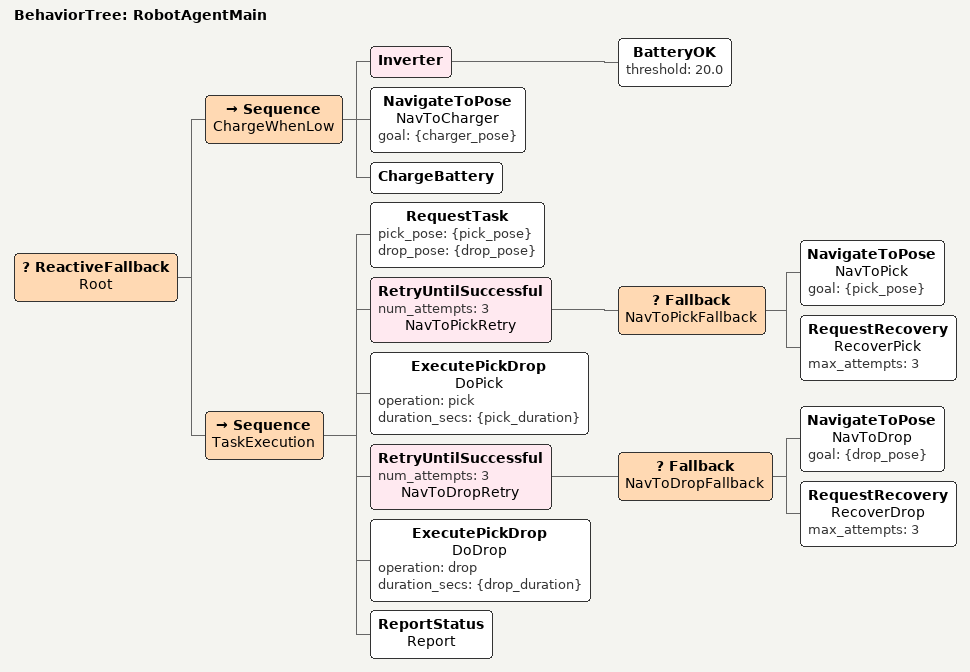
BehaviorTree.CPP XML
<?xml version="1.0"?>
<root main_tree_to_execute="RobotAgentMain">
  <BehaviorTree ID="RobotAgentMain">

    <ReactiveFallback name="Root">

      <!-- Priority 0: charge when battery is low -->
      <Sequence name="ChargeWhenLow">
        <Inverter>
          <BatteryOK threshold="20.0"/>
        </Inverter>
        <!-- Navigate to assigned charger dock for this robot -->
        <NavigateToPose name="NavToCharger" goal="{charger_pose}"/>
        <ChargeBattery/>
      </Sequence>

      <!-- Priority 1: normal task lifecycle -->
      <Sequence name="TaskExecution">

        <!-- Block until a task arrives (or interrupted task is restored) -->
        <RequestTask pick_pose="{pick_pose}" drop_pose="{drop_pose}"/>

        <!-- Navigate to pick location with up to 3 recovery attempts -->
        <RetryUntilSuccessful num_attempts="3" name="NavToPickRetry">
          <Fallback name="NavToPickFallback">
            <NavigateToPose name="NavToPick" goal="{pick_pose}"/>
            <RequestRecovery name="RecoverPick" max_attempts="3"/>
          </Fallback>
        </RetryUntilSuccessful>

        <!-- Simulate pick operation -->
        <ExecutePickDrop name="DoPick" operation="pick" duration_secs="{pick_duration}"/>

        <!-- Navigate to drop location with up to 3 recovery attempts -->
        <RetryUntilSuccessful num_attempts="3" name="NavToDropRetry">
          <Fallback name="NavToDropFallback">
            <NavigateToPose name="NavToDrop" goal="{drop_pose}"/>
            <RequestRecovery name="RecoverDrop" max_attempts="3"/>
          </Fallback>
        </RetryUntilSuccessful>

        <!-- Simulate drop operation -->
        <ExecutePickDrop name="DoDrop" operation="drop" duration_secs="{drop_duration}"/>

        <!-- Publish TaskCompletion and reset to IDLE -->
        <ReportStatus name="Report"/>

      </Sequence>

    </ReactiveFallback>

  </BehaviorTree>
</root>
